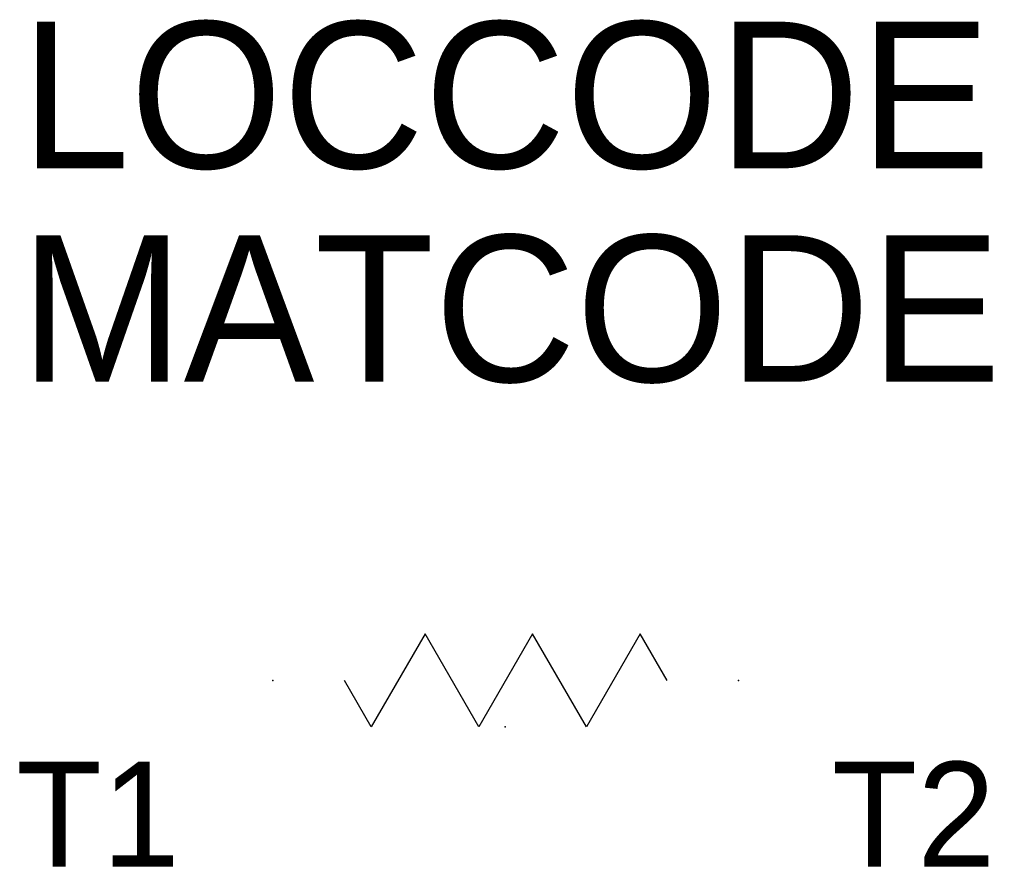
# Model space of a CAD drawing. Extents: x -10.4 to 10.5, y -4 to 14.2.
import ezdxf
from ezdxf.enums import TextEntityAlignment as Align

# ---------------------------------------------------------------- set-up
doc = ezdxf.new("R2010")
doc.units = 0
doc.layers.get('0').update_dxf_attribs({"linetype": 'CONTINUOUS'})
for name, color, linetype in [('A', 7, 'CONTINUOUS'), ('C', 6, 'CONTINUOUS'), ('T2', 1, 'CONTINUOUS')]:
    doc.layers.add(name, color=color, linetype=linetype)

msp = doc.modelspace()

# ---------------------------------------------------------------- linework, layer by layer
at = {"color": 0}
msp.add_lwpolyline([(3.464, 0), (2.887, 1), (1.732, -1), (0.577, 1), (-0.577, -1), (-1.732, 1), (-2.887, -1), (-3.464, 0)], dxfattribs=at)
at = {"layer": 'A', "color": 0, "linetype": 'CONTINUOUS'}
msp.add_point((-0.014, -1), dxfattribs=at)
at = {"layer": 'C', "color": 0, "linetype": 'CONTINUOUS'}
for p in [(-5, 0), (5, 0)]:
    msp.add_point(p, dxfattribs=at)

# ---------------------------------------------------------------- texts
at = {"color": 0, "linetype": 'CONTINUOUS'}
for tag, p in [('LOCCODE', (0, 11)), ('MATCODE', (0.104, 6.413))]:
    msp.add_attdef(tag, text='', height=3.15, dxfattribs=at).set_placement(p, align=Align.CENTER)
at = {"layer": 'T2', "color": 0, "linetype": 'CONTINUOUS'}
msp.add_attdef('T1', text='', height=2.25, dxfattribs=at).set_placement((-7, -4), align=Align.RIGHT)
msp.add_attdef('T2', (7, -4), '', height=2.25, dxfattribs=at)

doc.saveas('drawing.dxf')
